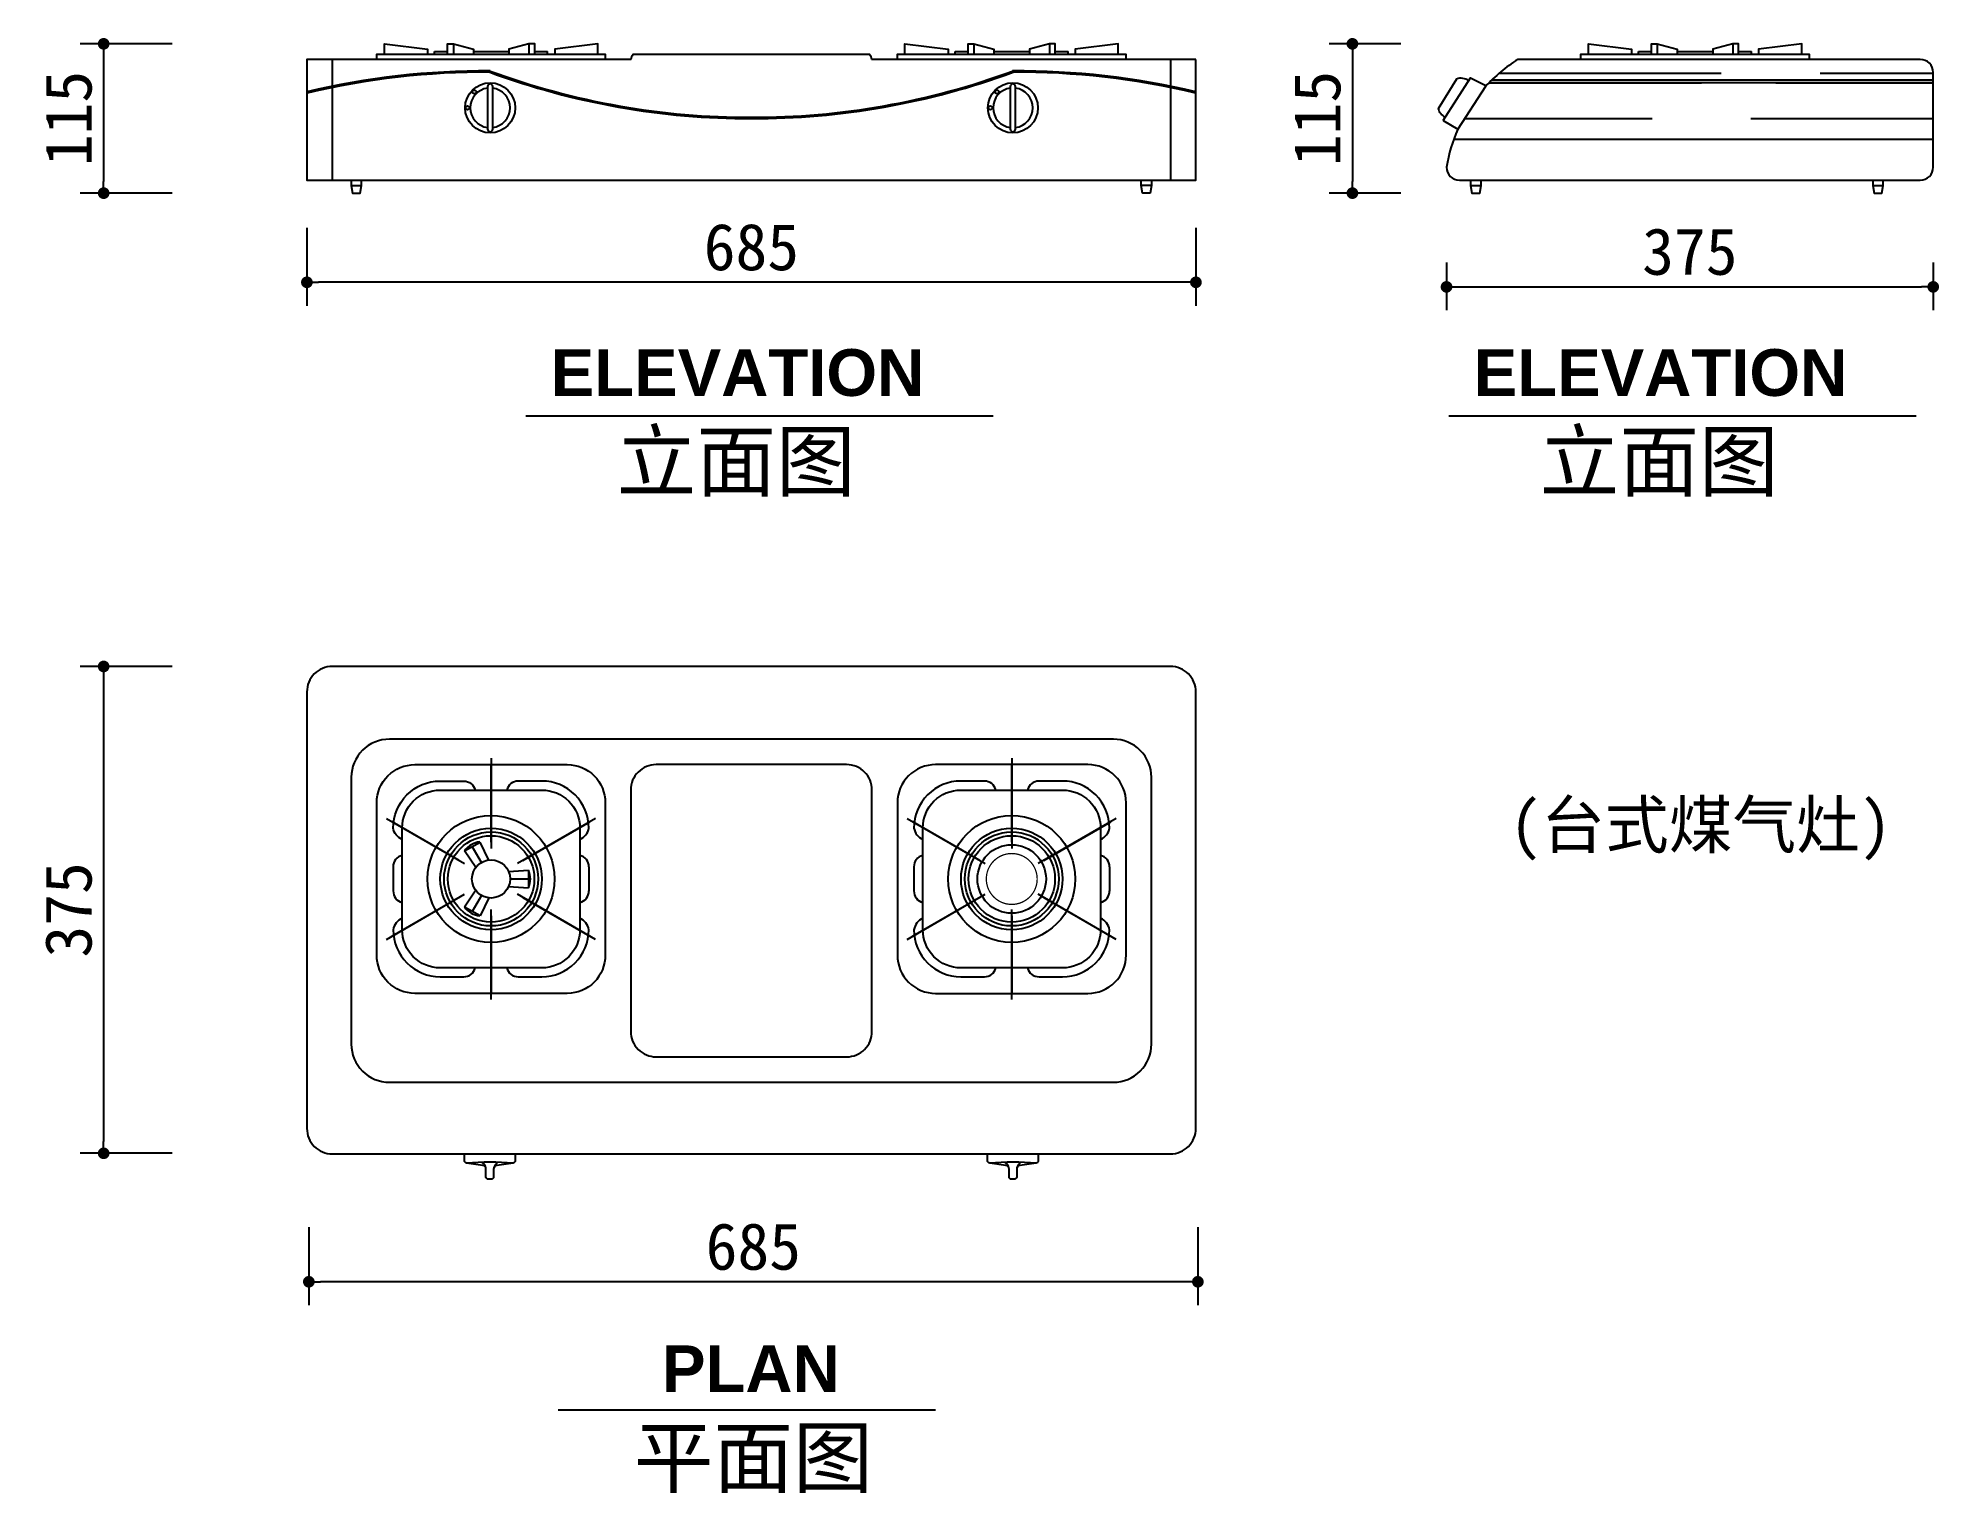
# Model space of a CAD drawing. Extents: x 25037 to 26502, y 10676 to 11797.
import ezdxf

# ---------------------------------------------------------------- set-up
doc = ezdxf.new("R2010")
doc.units = 0
doc.header["$MEASUREMENT"] = 0
doc.layers.get('0').update_dxf_attribs({"linetype": 'CONTINUOUS'})
doc.layers.get('DEFPOINTS').update_dxf_attribs({"linetype": 'CONTINUOUS'})
for name, color, linetype in [('3', 3, 'CONTINUOUS'), ('7', 7, 'CONTINUOUS'), ('BH', 3, 'CONTINUOUS'), ('DIM', 3, 'CONTINUOUS'), ('TEXT', 3, 'CONTINUOUS')]:
    doc.layers.add(name, color=color, linetype=linetype)
doc.styles.add('HT', font='swisseb.ttf')
doc.styles.add('HZ', font='simfang.ttf')
doc.dimstyles.get("Standard").update_dxf_attribs({"dimscale": 18, "dimtxt": 2, "dimasz": 0.5, "dimexe": 1, "dimexo": 1, "dimgap": 0.5, "dimtad": 1, "dimdec": 0, "dimtxsty": 'HZ', "dimblk1": 'DOT', "dimblk2": 'DOT', "dimsah": 1, "dimcen": 0, "dimazin": 3, "dimtfac": 1, "dimtdec": 0, "dimtmove": 0, "dimatfit": 3, "dimtolj": 1, "dimtzin": 0})

# ---------------------------------------------------------------- blocks, each defined once
blk = doc.blocks.new('_DOT')
at = {"color": 0, "linetype": 'BYBLOCK'}
blk.add_line((-0.5, 0), (-1, 0), dxfattribs=at)
at = {"color": 0, "linetype": 'BYBLOCK', "const_width": 0.5}
blk.add_lwpolyline([(-0.25, 0, 1), (0.25, 0, 1)], format="xyb", close=True, dxfattribs=at)
blk = doc.blocks.new('*D4')
at = {"color": 0, "linetype": 'BYBLOCK'}
for p, q in [((25245.9, 10881.1), (25245.9, 10821.1)), ((25930.9, 10881.1), (25930.9, 10821.1)), ((25921.9, 10839.1), (25254.9, 10839.1))]:
    blk.add_line(p, q, dxfattribs=at)
at = {"layer": 'DEFPOINTS', "color": 0, "linetype": 'BYBLOCK'}
for p in [(25245.9, 10899.1), (25930.9, 10899.1), (25245.9, 10839.1)]:
    blk.add_point(p, dxfattribs=at)
at = {"color": 0, "linetype": 'BYBLOCK', "xscale": 9, "yscale": 9, "zscale": 9, "rotation": 180}
blk.add_blockref('_DOT', (25245.9, 10839.1), dxfattribs=at)
at = {"color": 0, "linetype": 'BYBLOCK', "xscale": 9, "yscale": 9, "zscale": 9}
blk.add_blockref('_DOT', (25930.9, 10839.1), dxfattribs=at)
at = {"color": 0, "linetype": 'BYBLOCK', "insert": (25588.4, 10866.1), "char_height": 36, "attachment_point": 5, "style": 'HZ'}
blk.add_mtext('\\A1;685', dxfattribs=at)
blk = doc.blocks.new('*D3')
at = {"color": 0, "linetype": 'BYBLOCK'}
for p, q in [((25140.7, 11313.1), (25069.8, 11313.1)), ((25087.8, 11304.1), (25087.8, 10947.1)), ((25140.7, 10938.1), (25069.8, 10938.1))]:
    blk.add_line(p, q, dxfattribs=at)
at = {"layer": 'DEFPOINTS', "color": 0, "linetype": 'BYBLOCK'}
for p in [(25158.7, 11313.1), (25087.8, 10938.1), (25158.7, 10938.1)]:
    blk.add_point(p, dxfattribs=at)
at = {"color": 0, "linetype": 'BYBLOCK', "xscale": 9, "yscale": 9, "zscale": 9}
for p, rotation in [((25087.8, 11313.1), 90), ((25087.8, 10938.1), 270)]:
    blk.add_blockref('_DOT', p, dxfattribs=dict(at, rotation=rotation))
at = {"color": 0, "linetype": 'BYBLOCK', "insert": (25060.8, 11125.6), "char_height": 36, "attachment_point": 5, "rotation": 90, "style": 'HZ'}
blk.add_mtext('\\A1;375', dxfattribs=at)
blk = doc.blocks.new('*D1')
at = {"color": 0, "linetype": 'BYBLOCK'}
for p, q in [((25244.4, 11651), (25244.4, 11591)), ((25929.4, 11651), (25929.4, 11591)), ((25920.4, 11609), (25253.4, 11609))]:
    blk.add_line(p, q, dxfattribs=at)
at = {"layer": 'DEFPOINTS', "color": 0, "linetype": 'BYBLOCK'}
for p in [(25244.4, 11669), (25929.4, 11669), (25244.4, 11609)]:
    blk.add_point(p, dxfattribs=at)
at = {"color": 0, "linetype": 'BYBLOCK', "xscale": 9, "yscale": 9, "zscale": 9, "rotation": 180}
blk.add_blockref('_DOT', (25244.4, 11609), dxfattribs=at)
at = {"color": 0, "linetype": 'BYBLOCK', "xscale": 9, "yscale": 9, "zscale": 9}
blk.add_blockref('_DOT', (25929.4, 11609), dxfattribs=at)
at = {"color": 0, "linetype": 'BYBLOCK', "insert": (25586.9, 11636), "char_height": 36, "attachment_point": 5, "style": 'HZ'}
blk.add_mtext('\\A1;685', dxfattribs=at)
blk = doc.blocks.new('*D0')
at = {"color": 0, "linetype": 'BYBLOCK'}
for p, q in [((25140.7, 11792.7), (25069.8, 11792.7)), ((25087.8, 11783.7), (25087.8, 11686.7)), ((25140.7, 11677.7), (25069.8, 11677.7))]:
    blk.add_line(p, q, dxfattribs=at)
at = {"layer": 'DEFPOINTS', "color": 0, "linetype": 'BYBLOCK'}
for p in [(25158.7, 11792.7), (25087.8, 11677.7), (25158.7, 11677.7)]:
    blk.add_point(p, dxfattribs=at)
at = {"color": 0, "linetype": 'BYBLOCK', "xscale": 9, "yscale": 9, "zscale": 9}
for p, rotation in [((25087.8, 11792.7), 90), ((25087.8, 11677.7), 270)]:
    blk.add_blockref('_DOT', p, dxfattribs=dict(at, rotation=rotation))
at = {"color": 0, "linetype": 'BYBLOCK', "insert": (25060.8, 11735.2), "char_height": 36, "attachment_point": 5, "rotation": 90, "style": 'HZ'}
blk.add_mtext('\\A1;115', dxfattribs=at)
blk = doc.blocks.new('*D5')
at = {"color": 0, "linetype": 'BYBLOCK'}
for p, q in [((26122.5, 11624.3), (26122.5, 11587.5)), ((26497.5, 11624.3), (26497.5, 11587.5)), ((26131.5, 11605.5), (26488.5, 11605.5))]:
    blk.add_line(p, q, dxfattribs=at)
at = {"layer": 'DEFPOINTS', "color": 0, "linetype": 'BYBLOCK'}
for p in [(26122.5, 11642.3), (26497.5, 11642.3), (26497.5, 11605.5)]:
    blk.add_point(p, dxfattribs=at)
at = {"color": 0, "linetype": 'BYBLOCK', "xscale": 9, "yscale": 9, "zscale": 9, "rotation": 180}
blk.add_blockref('_DOT', (26122.5, 11605.5), dxfattribs=at)
at = {"color": 0, "linetype": 'BYBLOCK', "xscale": 9, "yscale": 9, "zscale": 9}
blk.add_blockref('_DOT', (26497.5, 11605.5), dxfattribs=at)
at = {"color": 0, "linetype": 'BYBLOCK', "insert": (26310, 11632.5), "char_height": 36, "attachment_point": 5, "style": 'HZ'}
blk.add_mtext('\\A1;375', dxfattribs=at)
blk = doc.blocks.new('*D2')
at = {"color": 0, "linetype": 'BYBLOCK'}
for p, q in [((26087.3, 11792.7), (26032, 11792.7)), ((26050, 11783.7), (26050, 11686.7)), ((26087.3, 11677.7), (26032, 11677.7))]:
    blk.add_line(p, q, dxfattribs=at)
at = {"layer": 'DEFPOINTS', "color": 0, "linetype": 'BYBLOCK'}
for p in [(26105.3, 11792.7), (26050, 11677.7), (26105.3, 11677.7)]:
    blk.add_point(p, dxfattribs=at)
at = {"color": 0, "linetype": 'BYBLOCK', "xscale": 9, "yscale": 9, "zscale": 9}
for p, rotation in [((26050, 11792.7), 90), ((26050, 11677.7), 270)]:
    blk.add_blockref('_DOT', p, dxfattribs=dict(at, rotation=rotation))
at = {"color": 0, "linetype": 'BYBLOCK', "insert": (26023, 11735.2), "char_height": 36, "attachment_point": 5, "rotation": 90, "style": 'HZ'}
blk.add_mtext('\\A1;115', dxfattribs=at)

msp = doc.modelspace()

# ---------------------------------------------------------------- hatches: boundary and pattern name
at = {"layer": 'BH'}
h = msp.add_hatch(dxfattribs=at)
h.set_pattern_fill('AR-RROOF,_O', color=256, scale=3)
h.set_pattern_definition([(0, (18721.68, 7467.81), (167.64, 76.2), [1143, -152.4, 381, -76.2]), (0, (18823.02, 7505.91), (-76.2, 101.346), [228.6, -25.146, 457.2, -57.15]), (0, (18759.78, 7532.577), (396.24, 51.054), [609.6, -106.68, 304.8, -76.2])])
h.paths.add_polyline_path([(26487.5, 11687.7, 0.414214), (26497.5, 11697.7), (26497.5, 11763), (26155.5, 11763, 0.009079), (26152.5, 11759.8), (26131.2, 11727, 0.063198), (26122.5, 11697.7, 0.414214), (26132.5, 11687.7)])
h.paths.add_polyline_path([(26497.5, 11765), (26497.5, 11770.7, 0.414214), (26487.5, 11780.7), (26177.5, 11780.7, 0.052391), (26157.5, 11765)])

# ---------------------------------------------------------------- linework, layer by layer
at = {"layer": '3'}
for p, q in [((25357.3, 11792.7), (25357.3, 11784.7)), ((25415.4, 11792.7), (25415.4, 11784.7)), ((25758.3, 11792.7), (25758.3, 11784.7)), ((25816.5, 11792.7), (25816.5, 11784.7)), ((26284.9, 11792.7), (26284.9, 11784.7)), ((26343.1, 11792.7), (26343.1, 11784.7)), ((25263.9, 11780.7), (25263.9, 11687.7)), ((25342.8, 11786.7), (25352.7, 11786.7)), ((25342.8, 11784.7), (25342.8, 11786.7)), ((25372.7, 11786.7), (25400, 11786.7)), ((25420, 11786.7), (25429.8, 11786.7)), ((25429.8, 11784.7), (25429.8, 11786.7)), ((25743.9, 11786.7), (25753.8, 11786.7)), ((25743.9, 11784.7), (25743.9, 11786.7)), ((25773.7, 11786.7), (25801.1, 11786.7)), ((25821, 11786.7), (25830.9, 11786.7)), ((25830.9, 11784.7), (25830.9, 11786.7)), ((25909.8, 11780.7), (25909.8, 11687.7)), ((26270.5, 11784.7), (26270.5, 11786.7)), ((26270.5, 11786.7), (26280.4, 11786.7)), ((26300.3, 11786.7), (26327.7, 11786.7)), ((26347.6, 11786.7), (26357.5, 11786.7)), ((26357.5, 11784.7), (26357.5, 11786.7)), ((26155.5, 11763), (26497.5, 11763)), ((25278.5, 11683.7), (25286.5, 11683.7)), ((25895.2, 11683.7), (25887.2, 11683.7)), ((26141.1, 11683.7), (26149.1, 11683.7)), ((26450.9, 11683.7), (26458.9, 11683.7)), ((25386.3, 11242.4), (25386.3, 11172.9)), ((25386.3, 11177.8), (25386.3, 11237.5)), ((25787.5, 11242.4), (25787.5, 11172.9)), ((25787.5, 11177.8), (25787.5, 11237.5)), ((25347.1, 11224.8), (25347.1, 11224.8)), ((25826.6, 11224.8), (25826.6, 11224.8)), ((25305.8, 11195.9), (25365.9, 11161.2)), ((25361.7, 11163.6), (25310, 11193.5)), ((25466.8, 11195.9), (25406.6, 11161.2)), ((25410.8, 11163.6), (25462.5, 11193.5)), ((25707, 11195.9), (25767.1, 11161.2)), ((25762.9, 11163.6), (25711.2, 11193.5)), ((25868, 11195.9), (25807.8, 11161.2)), ((25812.1, 11163.6), (25863.8, 11193.5)), ((25365.9, 11171), (25377.8, 11177.8)), ((25384.6, 11164), (25377.8, 11177.8)), ((25374.5, 11158.2), (25365.9, 11171)), ((25378.9, 11162.1), (25371.8, 11174.4)), ((25399.7, 11155.2), (25415.1, 11156.3)), ((25400.9, 11149.4), (25415.1, 11149.4)), ((25415.1, 11156.3), (25415.1, 11142.6)), ((25461.6, 11158.7), (25461.6, 11140.1)), ((25712.1, 11158.7), (25712.1, 11140.1)), ((25862.8, 11158.7), (25862.8, 11140.1)), ((25305.8, 11102.9), (25365.9, 11137.7)), ((25361.7, 11135.2), (25310, 11105.4)), ((25374.5, 11140.7), (25365.9, 11127.8)), ((25378.9, 11136.7), (25371.8, 11124.4)), ((25384.6, 11134.8), (25377.8, 11121)), ((25399.7, 11143.6), (25415.1, 11142.6)), ((25466.8, 11102.9), (25406.6, 11137.7)), ((25410.8, 11135.2), (25462.5, 11105.4)), ((25707, 11102.9), (25767.1, 11137.7)), ((25762.9, 11135.2), (25711.2, 11105.4)), ((25868, 11102.9), (25807.8, 11137.7)), ((25812.1, 11135.2), (25863.8, 11105.4)), ((25377.8, 11121), (25365.9, 11127.8)), ((25386.3, 11056.5), (25386.3, 11125.9)), ((25386.3, 11121), (25386.3, 11061.3)), ((25787.5, 11056.5), (25787.5, 11125.9)), ((25787.5, 11121), (25787.5, 11061.3)), ((25425.4, 11074.1), (25425.4, 11074.1))]:
    msp.add_line(p, q, dxfattribs=at)
for points in [[(25304.1, 11784.7), (25304.1, 11792.7), (25337.3, 11788.7), (25337.3, 11784.7)], [(25352.7, 11784.7), (25352.7, 11792.7), (25357.3, 11792.7), (25372.7, 11788.7), (25372.7, 11784.7)], [(25420, 11784.7), (25420, 11792.7), (25415.4, 11792.7), (25400, 11788.7), (25400, 11784.7)], [(25468.6, 11784.7), (25468.6, 11792.7), (25435.4, 11788.7), (25435.4, 11784.7)], [(25705.2, 11784.7), (25705.2, 11792.7), (25738.4, 11788.7), (25738.4, 11784.7)], [(25753.8, 11784.7), (25753.8, 11792.7), (25758.3, 11792.7), (25773.7, 11788.7), (25773.7, 11784.7)], [(25821, 11784.7), (25821, 11792.7), (25816.5, 11792.7), (25801.1, 11788.7), (25801.1, 11784.7)], [(25869.6, 11784.7), (25869.6, 11792.7), (25836.4, 11788.7), (25836.4, 11784.7)], [(26231.8, 11784.7), (26231.8, 11792.7), (26265, 11788.7), (26265, 11784.7)], [(26280.4, 11784.7), (26280.4, 11792.7), (26284.9, 11792.7), (26300.3, 11788.7), (26300.3, 11784.7)], [(26347.6, 11784.7), (26347.6, 11792.7), (26343.1, 11792.7), (26327.7, 11788.7), (26327.7, 11784.7)], [(26396.2, 11784.7), (26396.2, 11792.7), (26363, 11788.7), (26363, 11784.7)], [(25298.3, 11780.7), (25298.3, 11784.7), (25474.3, 11784.7), (25474.3, 11780.7)], [(25699.4, 11780.7), (25699.4, 11784.7), (25875.4, 11784.7), (25875.4, 11780.7)], [(26226, 11780.7), (26226, 11784.7), (26402, 11784.7), (26402, 11780.7)], [(26119.8, 11733.7), (26141.1, 11766.4), (26152.8, 11760.5)], [(26119.8, 11733.7), (26131.2, 11727)], [(25310.9, 11158.7), (25310.9, 11140.1)]]:
    msp.add_lwpolyline(points, dxfattribs=at)
for points in [[(26139.6, 11764.2, 0.251215), (26130.2, 11765.6), (26116.1, 11742.7, 0.215818), (26121.5, 11736.3)], [(25317.8, 11179.8, -0.251251), (25310.9, 11188.6, -0.414214), (25347.1, 11224.8), (25365.2, 11224.8, -0.359638), (25374, 11217.9)], [(25454.8, 11179.8, 0.251251), (25461.6, 11188.6, 0.414214), (25425.4, 11224.8), (25407.3, 11224.8, 0.359638), (25398.5, 11217.9)], [(25775.2, 11217.9, 0.359638), (25766.4, 11224.8), (25748.3, 11224.8, 0.414214), (25712.1, 11188.6, 0.251251), (25719, 11179.8)], [(25856, 11179.8, 0.251251), (25862.8, 11188.6, 0.414214), (25826.6, 11224.8), (25808.5, 11224.8, 0.359638), (25799.7, 11217.9)], [(25317.8, 11167.5, 0.359638), (25310.9, 11158.7, 0.359638)], [(25317.8, 11119.1, 0.251251), (25310.9, 11110.3, 0.414214), (25347.1, 11074.1), (25365.2, 11074.1, 0.359638), (25374, 11080.9)], [(25398.5, 11080.9, 0.359638), (25407.3, 11074.1), (25425.4, 11074.1, 0.414214), (25461.6, 11110.3, 0.251251), (25454.8, 11119.1)], [(25719, 11119.1, 0.251251), (25712.1, 11110.3, 0.414214), (25748.3, 11074.1), (25748.3, 11074.1), (25766.4, 11074.1, 0.359638), (25775.2, 11080.9, 0.359638)], [(25799.7, 11080.9, 0.359638), (25808.5, 11074.1), (25826.6, 11074.1, 0.414214), (25862.8, 11110.3, 0.251251), (25856, 11119.1)]]:
    msp.add_lwpolyline(points, format="xyb", dxfattribs=at)
for points in [[(25387.6, 11727), (25387.6, 11759.8, 1), (25383.6, 11759.8), (25383.6, 11727, 1)], [(25790.4, 11727), (25790.4, 11759.8, 1), (25786.4, 11759.8), (25786.4, 11727, 1)], [(25895.1, 11227.7, 0.414214), (25865.8, 11257.1), (25308, 11257.1, 0.414214), (25278.6, 11227.7), (25278.6, 11022.2, 0.414214), (25308, 10992.8), (25865.8, 10992.8, 0.414214), (25895.1, 11022.2)], [(25513.5, 11237.5, 0.414214), (25493.9, 11217.9), (25493.9, 11032, 0.414214), (25513.5, 11012.4), (25660.3, 11012.4, 0.414214), (25679.8, 11032), (25679.8, 11217.9, 0.414214), (25660.3, 11237.5)]]:
    msp.add_lwpolyline(points, format="xyb", close=True, dxfattribs=at)
at = {"layer": '3', "const_width": 0.979}
for points in [[(25386.3, 11177.8), (25386.3, 11237.5)], [(25787.5, 11177.8), (25787.5, 11237.5)], [(25361.7, 11163.6), (25310, 11193.5)], [(25410.8, 11163.6), (25462.5, 11193.5)], [(25762.9, 11163.6), (25711.2, 11193.5)], [(25812.1, 11163.6), (25863.8, 11193.5)], [(25361.7, 11135.2), (25310, 11105.4)], [(25410.8, 11135.2), (25462.5, 11105.4)], [(25762.9, 11135.2), (25711.2, 11105.4)], [(25812.1, 11135.2), (25863.8, 11105.4)], [(25386.3, 11121), (25386.3, 11061.3)], [(25787.5, 11121), (25787.5, 11061.3)]]:
    msp.add_lwpolyline(points, dxfattribs=at)
for points in [[(25386.3, 11164.1, -1), (25386.3, 11134.7, -1), (25386.3, 11164.1, -1)], [(25807.1, 11149.4, -1), (25767.9, 11149.4, -1), (25807.1, 11149.4, -1)]]:
    msp.add_lwpolyline(points, format="xyb", dxfattribs=at)
at = {"layer": '3'}
for centre, radius in [((25373.4, 11755.7), 1.44), ((25776.1, 11755.7), 1.44), ((25368.2, 11743.4), 1.44), ((25771, 11743.4), 1.44), ((25386.3, 11149.4), 48.9), ((25787.5, 11149.4), 48.9), ((25386.3, 11149.4), 39.1), ((25386.3, 11149.4), 36.2), ((25386.3, 11149.4), 33.3), ((25787.5, 11149.4), 39.1), ((25787.5, 11149.4), 36.2), ((25787.5, 11149.4), 33.3), ((25386.3, 11149.4), 14.7), ((25787.5, 11149.4), 26.4)]:
    msp.add_circle(centre, radius, dxfattribs=at)
for centre, radius, start, end in [((25380.8, 11183.9), 587.9, 89.5273, 103.4149), ((25380.8, 11183.9), 586.9, 89.5273, 103.4149), ((25585.6, 12314.6), 579.5, 249.7791, 270.1285), ((25585.6, 12314.6), 578.5, 249.7791, 270.1285), ((25588.2, 12314.6), 578.5, 269.8715, 290.2209), ((25588.2, 12314.6), 579.5, 269.8715, 290.2209), ((25793, 11183.9), 587.9, 76.5851, 90.4727), ((25793, 11183.9), 586.9, 76.5851, 90.4727), ((25385.6, 11743.4), 15.3, 97.4942, 262.5058), ((25385.6, 11743.4), 15.3, 277.4942, 82.5058), ((25788.4, 11743.4), 15.3, 97.4942, 262.5058), ((25788.4, 11743.4), 15.3, 277.4942, 82.5058), ((25379.4, 11161.3), 16.7, 95.7306, 144.2694), ((25452.9, 11159), 8.76, 358.314, 77.436), ((25720.9, 11159), 8.76, 102.564, 181.686), ((25854.1, 11159), 8.76, 358.314, 77.436), ((25399.9, 11149.4), 16.7, 335.7306, 24.2694), ((25319.7, 11139.9), 8.76, 178.3139, 257.436), ((25452.9, 11139.9), 8.76, 282.564, 1.6861), ((25720.9, 11139.9), 8.76, 178.3139, 257.436), ((25854.1, 11139.9), 8.76, 282.564, 1.6861), ((25379.4, 11137.6), 16.7, 215.7306, 264.2694), ((25385.4, 10687.9), 243.3, 85.7792, 94.2208), ((25375.4, 10925.2), 7.11, 12.024, 57.1859), ((25395.4, 10925.2), 7.11, 122.8141, 167.976), ((25788.4, 10687.9), 243.3, 85.7792, 94.2208), ((25778.4, 10925.2), 7.11, 12.024, 57.1859), ((25798.4, 10925.2), 7.11, 122.8141, 167.976)]:
    msp.add_arc(centre, radius, start, end, dxfattribs=at)
at = {"layer": '7'}
msp.add_line((26157.5, 11765), (26497.3, 11765), dxfattribs=at)
msp.add_lwpolyline([(25929.4, 11780.7), (25679.7, 11780.7, 0.103293), (25678.2, 11784.4), (25495.5, 11784.4, 0.103293), (25494.1, 11780.7), (25244.4, 11780.7), (25244.4, 11687.7), (25929.4, 11687.7)], format="xyb", close=True, dxfattribs=at)
msp.add_lwpolyline([(26152.5, 11759.8), (26131.2, 11727, 0.063198), (26122.5, 11697.7, 0.414214), (26132.5, 11687.7), (26487.5, 11687.7, 0.414214), (26497.5, 11697.7), (26497.5, 11770.7, 0.414214), (26487.5, 11780.7), (26177.5, 11780.7, 0.067347), (26152.5, 11759.8)], format="xyb", dxfattribs=at)
for points in [[(25278.5, 11687.7), (25278.5, 11683.7), (25279.5, 11677.7), (25285.5, 11677.7), (25286.5, 11683.7), (25286.5, 11687.7)], [(25895.2, 11687.7), (25895.2, 11683.7), (25894.2, 11677.7), (25888.2, 11677.7), (25887.2, 11683.7), (25887.2, 11687.7)], [(26141.1, 11687.7), (26141.1, 11683.7), (26142.1, 11677.7), (26148.1, 11677.7), (26149.1, 11683.7), (26149.1, 11687.7)], [(26450.9, 11687.7), (26450.9, 11683.7), (26451.9, 11677.7), (26457.9, 11677.7), (26458.9, 11683.7), (26458.9, 11687.7)]]:
    msp.add_lwpolyline(points, dxfattribs=at)
at = {"layer": '7', "color": 7}
for points in [[(25263.9, 11313.1, 0.414214), (25244.4, 11293.5), (25244.4, 10957.2, 0.414214), (25263.9, 10937.6), (25909.8, 10937.6, 0.414214), (25929.4, 10957.2), (25929.4, 11293.5, 0.414214), (25909.8, 11313.1)], [(25474.3, 11090.7, -0.414214), (25445, 11061.3), (25327.6, 11061.3, -0.414214), (25298.2, 11090.7), (25298.2, 11208.1, -0.414214), (25327.6, 11237.5), (25445, 11237.5, -0.414214), (25474.3, 11208.1)], [(25875.6, 11208.1, 0.414214), (25846.2, 11237.5), (25728.8, 11237.5, 0.414214), (25699.4, 11208.1), (25699.4, 11090.7, 0.414214), (25728.8, 11061.3), (25846.2, 11061.3, 0.414214), (25875.6, 11090.7)], [(25454.8, 11188.6), (25454.8, 11110.3, -0.414214), (25425.4, 11080.9), (25347.1, 11080.9, -0.414214), (25317.8, 11110.3), (25317.8, 11188.6, -0.414214), (25347.1, 11217.9), (25425.4, 11217.9, -0.414214)], [(25856, 11188.6), (25856, 11110.3, -0.414214), (25826.6, 11080.9), (25748.3, 11080.9, -0.414214), (25719, 11110.3), (25719, 11188.6, -0.414214), (25748.3, 11217.9), (25826.6, 11217.9, -0.414214)]]:
    msp.add_lwpolyline(points, format="xyb", close=True, dxfattribs=at)
for points in [[(25404.9, 10937.6), (25404.9, 10932.5, -0.371247), (25403.3, 10930.5), (25390.8, 10928.7, 0.371247), (25388.3, 10925.8), (25388.3, 10920, -0.414214), (25386.4, 10918.1), (25384.4, 10918.1, -0.414214), (25382.4, 10920), (25382.4, 10925.8, 0.371247), (25379.9, 10928.7), (25367.5, 10930.5, -0.371247), (25365.8, 10932.5), (25365.8, 10937.6)], [(25807.9, 10937.6), (25807.9, 10932.5, -0.371247), (25806.3, 10930.5), (25793.8, 10928.7, 0.371247), (25791.3, 10925.8), (25791.3, 10920, -0.414214), (25789.4, 10918.1), (25787.4, 10918.1, -0.414214), (25785.4, 10920), (25785.4, 10925.8, 0.371247), (25782.9, 10928.7), (25770.5, 10930.5, -0.371247), (25768.8, 10932.5), (25768.8, 10937.6)]]:
    msp.add_lwpolyline(points, format="xyb", dxfattribs=at)
for centre in [(25385.6, 11743.4), (25788.4, 11743.4)]:
    msp.add_circle(centre, 19.3, dxfattribs=at)
at = {"layer": 'TEXT', "color": 6}
for p, q in [((25413.2, 11506.1), (25773.2, 11506.1)), ((26124.4, 11506.1), (26484.4, 11506.1)), ((25438, 10740.6), (25728.8, 10740.6))]:
    msp.add_line(p, q, dxfattribs=at)

# ---------------------------------------------------------------- texts
at = {"layer": 'TEXT', "linetype": 'BYBLOCK'}
for s, height, style, p in [('ELEVATION', 36, 'HT', (25432.3, 11521.5)), ('ELEVATION', 36, 'HT', (26143.5, 11521.5)), ('立面图', 45, 'HZ', (25483.1, 11448.8)), ('立面图', 45, 'HZ', (26194.3, 11448.8)), ('PLAN', 36, 'HT', (25518, 10754.1)), ('平面图', 45, 'HZ', (25496.3, 10681.3))]:
    msp.add_text(s, height=height, dxfattribs=dict(at, style=style)).set_placement(p)
at = {"layer": 'TEXT', "style": 'HZ'}
msp.add_text('(台式煤气灶)', height=36, dxfattribs=at).set_placement((26171, 11173.2))

# ---------------------------------------------------------------- dimensions: what is measured, and where the dimension line sits
at = {"layer": 'DIM'}
for base, p1, p2, angle, picture, middle in [((25087.8, 11677.7), (25158.7, 11792.7), (25158.7, 11677.7), 90, '*D0', (25060.8, 11735.2)), ((26050, 11677.7), (26105.3, 11792.7), (26105.3, 11677.7), 90, '*D2', (26023, 11735.2)), ((25087.8, 10938.1), (25158.7, 11313.1), (25158.7, 10938.1), 270, '*D3', (25060.8, 11125.6))]:
    dim = msp.add_linear_dim(base=base, p1=p1, p2=p2, angle=angle, dimstyle='STANDARD', override={"dimscale": 18, "dimtxt": 2, "dimasz": 0.5, "dimgap": 0.5, "dimdec": 0, "dimtxsty": 'HZ', "dimblk1": 'DOT', "dimblk2": 'DOT', "dimsah": 1, "dimcen": 0, "dimtdec": 0}, dxfattribs=at)
    dim.commit()
    dim.dimension.update_dxf_attribs({"geometry": picture, "text_midpoint": middle})
for base, p1, p2, picture, middle in [((25244.4, 11609), (25929.4, 11669), (25244.4, 11669), '*D1', (25586.9, 11636)), ((26497.5, 11605.5), (26122.5, 11642.3), (26497.5, 11642.3), '*D5', (26310, 11632.5)), ((25245.9, 10839.1), (25930.9, 10899.1), (25245.9, 10899.1), '*D4', (25588.4, 10866.1))]:
    dim = msp.add_linear_dim(base=base, p1=p1, p2=p2, dimstyle='STANDARD', override={"dimscale": 18, "dimtxt": 2, "dimasz": 0.5, "dimgap": 0.5, "dimdec": 0, "dimtxsty": 'HZ', "dimblk1": 'DOT', "dimblk2": 'DOT', "dimsah": 1, "dimcen": 0, "dimtdec": 0}, dxfattribs=at)
    dim.commit()
    dim.dimension.update_dxf_attribs({"geometry": picture, "text_midpoint": middle})

doc.saveas('drawing.dxf')
